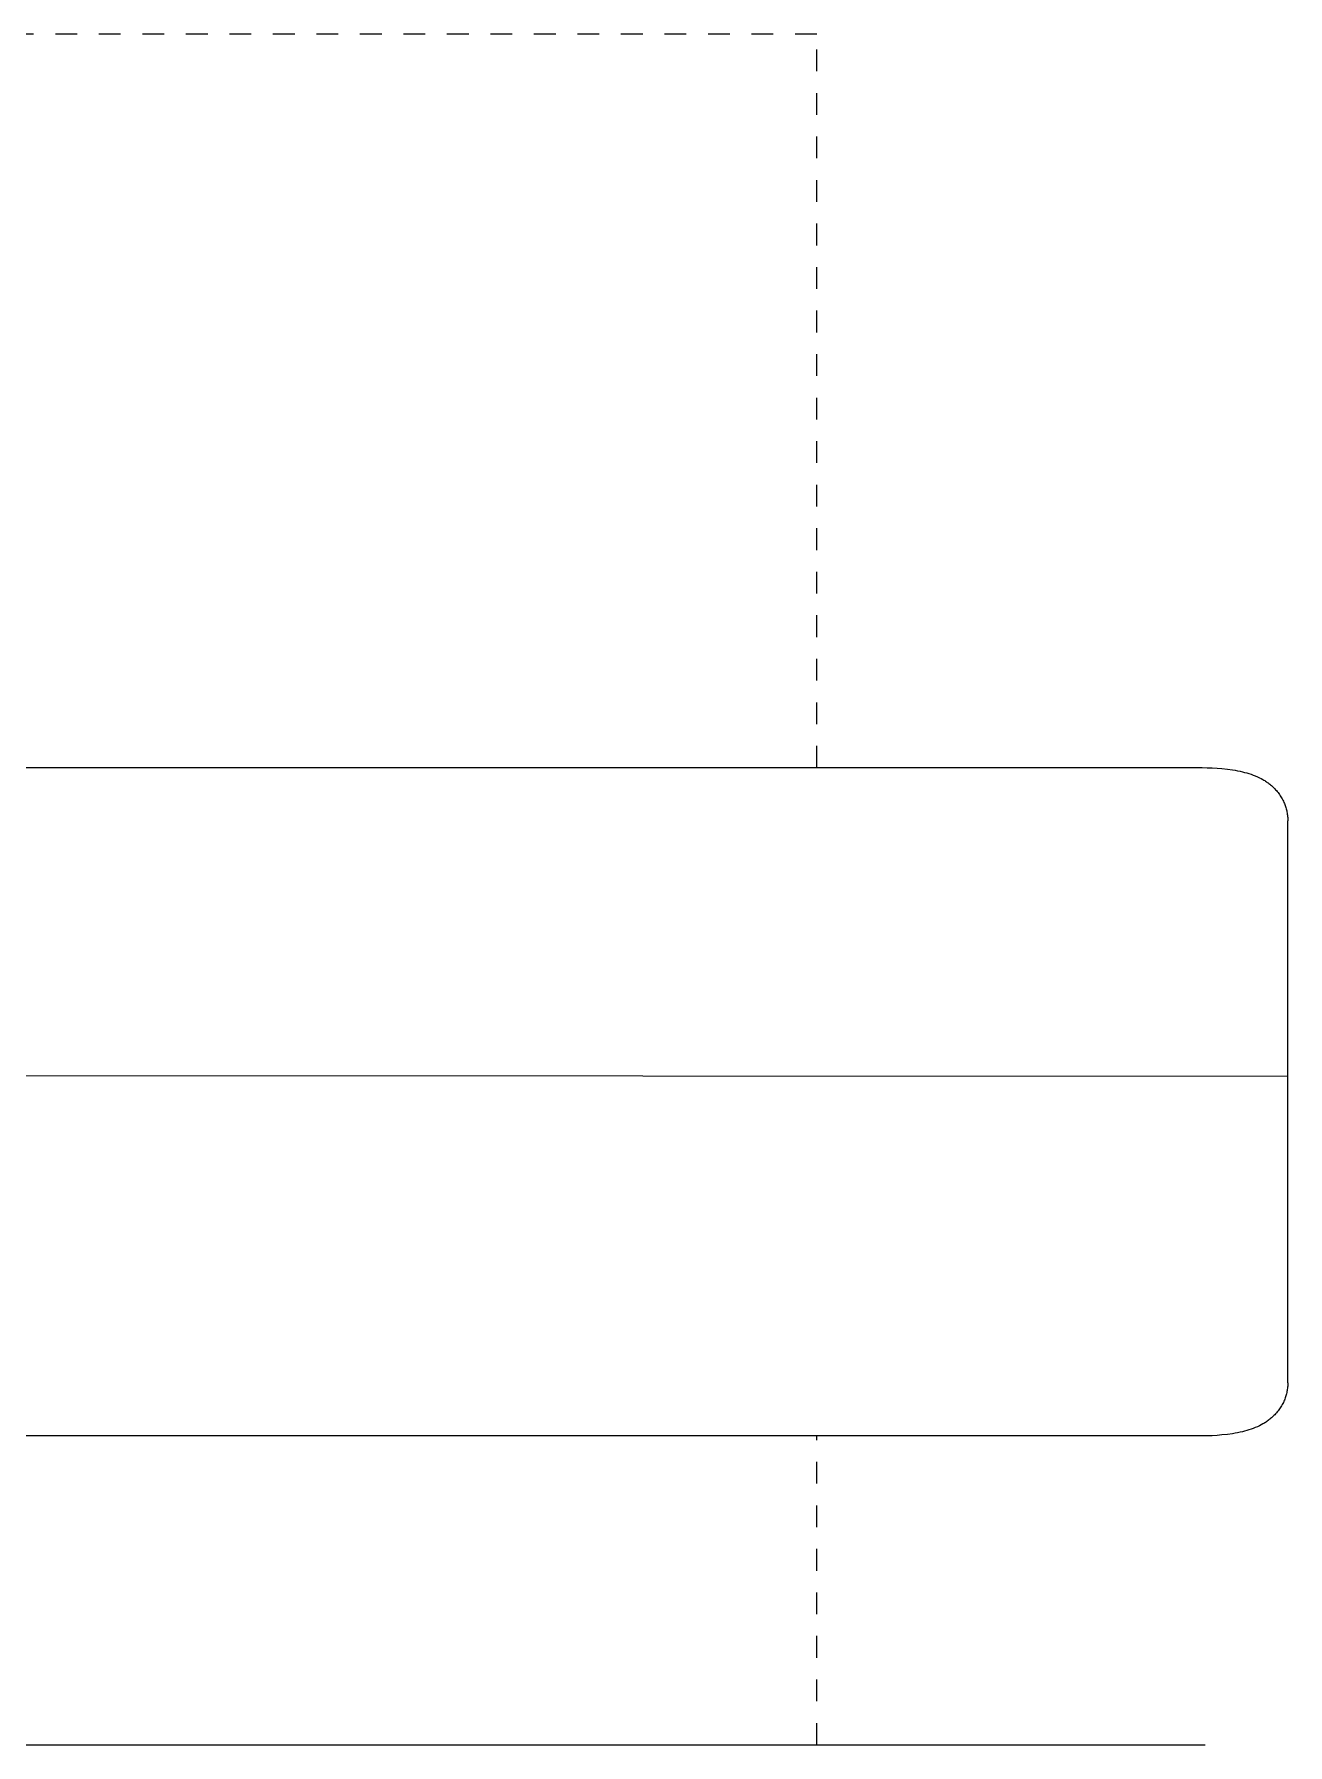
# Model space of a CAD drawing. Header units: inches. Extents: x -9 to 187, y -3 to 135.
# Drawn here: x 86.75 to 92.51, y 67.84 to 75.7 of the extents above; entities that cross this region are included whole.
import ezdxf

# ---------------------------------------------------------------- set-up
doc = ezdxf.new("R2010")
doc.units = ezdxf.units.IN
doc.linetypes.add('HIDDEN', pattern=[1.905, 1.27, -0.635])
doc.layers.add('ZANO_R', color=7, linetype='Continuous', lineweight=0)
doc.layers.add('ZANO_R_przerywana', color=250, linetype='HIDDEN', lineweight=0)

msp = doc.modelspace()

# ---------------------------------------------------------------- linework, layer by layer
at = {"layer": 'ZANO_R'}
for p, q in [((78.53873, 72.32574), (92.12059, 72.32574)), ((92.12059, 72.32574), (92.14375, 72.32548)), ((92.14375, 72.32548), (92.16667, 72.32469)), ((92.16667, 72.32469), (92.18932, 72.32338)), ((92.18932, 72.32338), (92.21168, 72.32154)), ((92.21168, 72.32154), (92.23643, 72.31883)), ((92.23643, 72.31883), (92.26024, 72.31546)), ((92.26024, 72.31546), (92.27185, 72.3135)), ((92.27185, 72.3135), (92.28329, 72.31136)), ((92.28329, 72.31136), (92.29458, 72.30901)), ((92.29458, 72.30901), (92.30575, 72.30645)), ((92.30575, 72.30645), (92.31573, 72.30394)), ((92.31573, 72.30394), (92.32568, 72.30122)), ((92.32568, 72.30122), (92.33557, 72.29825)), ((92.33557, 72.29825), (92.34539, 72.29504)), ((92.34539, 72.29504), (92.35513, 72.29155)), ((92.35513, 72.29155), (92.36476, 72.28779)), ((92.36476, 72.28779), (92.37427, 72.28372)), ((92.37427, 72.28372), (92.38363, 72.27935)), ((92.38363, 72.27935), (92.39189, 72.27516)), ((92.39189, 72.27516), (92.40003, 72.27068)), ((92.40003, 72.27068), (92.40405, 72.26834)), ((92.40405, 72.26834), (92.40805, 72.26591)), ((92.40805, 72.26591), (92.41201, 72.2634)), ((92.41201, 72.2634), (92.41594, 72.26081)), ((92.41594, 72.26081), (92.41984, 72.25813)), ((92.41984, 72.25813), (92.4237, 72.25536)), ((92.4237, 72.25536), (92.42753, 72.2525)), ((92.42753, 72.2525), (92.43133, 72.24954)), ((92.43133, 72.24954), (92.4351, 72.24649)), ((92.4351, 72.24649), (92.43882, 72.24333)), ((92.43882, 72.24333), (92.44252, 72.24007)), ((92.44252, 72.24007), (92.44618, 72.2367)), ((92.44618, 72.2367), (92.45034, 72.2327)), ((92.45034, 72.2327), (92.4544, 72.22859)), ((92.4544, 72.22859), (92.45836, 72.22436)), ((92.45836, 72.22436), (92.46222, 72.22001)), ((92.46222, 72.22001), (92.46596, 72.21556)), ((92.46596, 72.21556), (92.46958, 72.21101)), ((92.46958, 72.21101), (92.47309, 72.20636)), ((92.47309, 72.20636), (92.47647, 72.20161)), ((92.47647, 72.20161), (92.47972, 72.19677)), ((92.47972, 72.19677), (92.48284, 72.19185)), ((92.48284, 72.19185), (92.48582, 72.18686)), ((92.48582, 72.18686), (92.48867, 72.18178)), ((92.48867, 72.18178), (92.49137, 72.17665)), ((92.49137, 72.17665), (92.49393, 72.17145)), ((92.49393, 72.17145), (92.49635, 72.16619)), ((92.49635, 72.16619), (92.49862, 72.16089)), ((92.49862, 72.16089), (92.50049, 72.15619)), ((92.50049, 72.15619), (92.50224, 72.15144)), ((92.50224, 72.15144), (92.50388, 72.14664)), ((92.50388, 72.14664), (92.5054, 72.14179)), ((92.5054, 72.14179), (92.50681, 72.1369)), ((92.50681, 72.1369), (92.5081, 72.13197)), ((92.5081, 72.13197), (92.50927, 72.12701)), ((92.50927, 72.12701), (92.51031, 72.12202)), ((92.51031, 72.12202), (92.51124, 72.11701)), ((92.51124, 72.11701), (92.51204, 72.11198)), ((92.51204, 72.11198), (92.51272, 72.10693)), ((92.51272, 72.10693), (92.51328, 72.10187)), ((92.51328, 72.10187), (92.51371, 72.09681)), ((92.51371, 72.09681), (92.51402, 72.09174)), ((92.51402, 72.09174), (92.51421, 72.08668)), ((92.51421, 72.08668), (92.51427, 72.08162)), ((92.51427, 71.01159), (92.51427, 72.08162)), ((92.51427, 69.49877), (92.51427, 71.01159)), ((92.51427, 70.90566), (78.53873, 70.91451)), ((92.51421, 69.49372), (92.51402, 69.48866)), ((92.51427, 69.49877), (92.51421, 69.49372)), ((92.49635, 69.4142), (92.49393, 69.40895)), ((92.49862, 69.41951), (92.49635, 69.4142)), ((92.50049, 69.42421), (92.49862, 69.41951)), ((92.50224, 69.42896), (92.50049, 69.42421)), ((92.50388, 69.43376), (92.50224, 69.42896)), ((92.5054, 69.43861), (92.50388, 69.43376)), ((92.50681, 69.4435), (92.5054, 69.43861)), ((92.5081, 69.44843), (92.50681, 69.4435)), ((92.50927, 69.45339), (92.5081, 69.44843)), ((92.51031, 69.45838), (92.50927, 69.45339)), ((92.51124, 69.46339), (92.51031, 69.45838)), ((92.51204, 69.46842), (92.51124, 69.46339)), ((92.51272, 69.47347), (92.51204, 69.46842)), ((92.51328, 69.47853), (92.51272, 69.47347)), ((92.51371, 69.48359), (92.51328, 69.47853)), ((92.51402, 69.48866), (92.51371, 69.48359)), ((92.4351, 69.33391), (92.43133, 69.33085)), ((92.43882, 69.33707), (92.4351, 69.33391)), ((92.44252, 69.34033), (92.43882, 69.33707)), ((92.44618, 69.3437), (92.44252, 69.34033)), ((92.45034, 69.3477), (92.44618, 69.3437)), ((92.4544, 69.35181), (92.45034, 69.3477)), ((92.45836, 69.35604), (92.4544, 69.35181)), ((92.46222, 69.36038), (92.45836, 69.35604)), ((92.46596, 69.36483), (92.46222, 69.36038)), ((92.46958, 69.36939), (92.46596, 69.36483)), ((92.47309, 69.37404), (92.46958, 69.36939)), ((92.47647, 69.37879), (92.47309, 69.37404)), ((92.47972, 69.38362), (92.47647, 69.37879)), ((92.48284, 69.38854), (92.47972, 69.38362)), ((92.48582, 69.39354), (92.48284, 69.38854)), ((92.48867, 69.39861), (92.48582, 69.39354)), ((92.49137, 69.40375), (92.48867, 69.39861)), ((92.49393, 69.40895), (92.49137, 69.40375)), ((92.12059, 69.25466), (78.53873, 69.25466)), ((92.14375, 69.25492), (92.12059, 69.25466)), ((92.16667, 69.2557), (92.14375, 69.25492)), ((92.18932, 69.25702), (92.16667, 69.2557)), ((92.21168, 69.25886), (92.18932, 69.25702)), ((92.23643, 69.26157), (92.21168, 69.25886)), ((92.26024, 69.26494), (92.23643, 69.26157)), ((92.27185, 69.26689), (92.26024, 69.26494)), ((92.28329, 69.26904), (92.27185, 69.26689)), ((92.29458, 69.27139), (92.28329, 69.26904)), ((92.30575, 69.27395), (92.29458, 69.27139)), ((92.31573, 69.27645), (92.30575, 69.27395)), ((92.32568, 69.27918), (92.31573, 69.27645)), ((92.33557, 69.28215), (92.32568, 69.27918)), ((92.34539, 69.28536), (92.33557, 69.28215)), ((92.35513, 69.28885), (92.34539, 69.28536)), ((92.36476, 69.29261), (92.35513, 69.28885)), ((92.37427, 69.29667), (92.36476, 69.29261)), ((92.38363, 69.30105), (92.37427, 69.29667)), ((92.39189, 69.30524), (92.38363, 69.30105)), ((92.40003, 69.30971), (92.39189, 69.30524)), ((92.40405, 69.31206), (92.40003, 69.30971)), ((92.40805, 69.31449), (92.40405, 69.31206)), ((92.41201, 69.317), (92.40805, 69.31449)), ((92.41594, 69.31959), (92.41201, 69.317)), ((92.41984, 69.32227), (92.41594, 69.31959)), ((92.4237, 69.32504), (92.41984, 69.32227)), ((92.42753, 69.3279), (92.4237, 69.32504)), ((92.43133, 69.33085), (92.42753, 69.3279)), ((45.28718, 67.83533), (92.12059, 67.83533)), ((78.53873, 67.83533), (92.12059, 67.83533)), ((92.12059, 67.83533), (92.1343, 67.83512))]:
    msp.add_line(p, q, dxfattribs=at)
at = {"layer": 'ZANO_R_przerywana', "ltscale": 0.05}
for p, q in [((90.34904, 75.69609), (78.53873, 75.69609)), ((90.34904, 72.32574), (90.34904, 75.69609)), ((90.34904, 67.83533), (90.34904, 69.25466))]:
    msp.add_line(p, q, dxfattribs=at)

doc.saveas('drawing.dxf')
